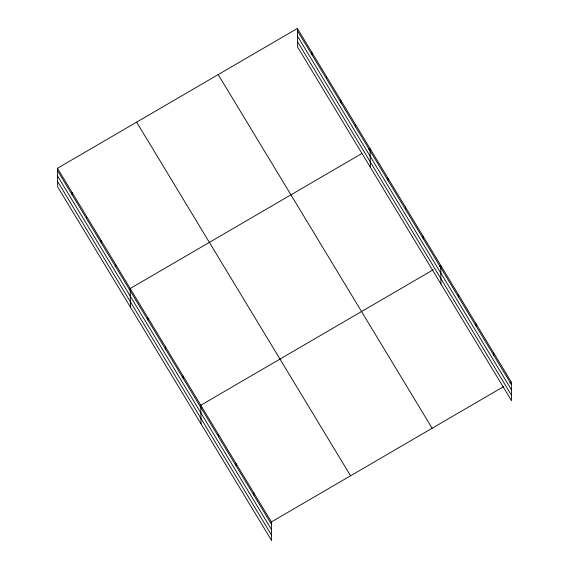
<?xml version="1.0" encoding="UTF-8"?>
<svg xmlns="http://www.w3.org/2000/svg" width="569" height="569" viewBox="0 0 569 569"><rect width="100%" height="100%" fill="white"/><g stroke="black" fill="none" stroke-linecap="round" stroke-linejoin="round"><path stroke-width="0.85" d="M57.455 168.282L271.392 521.937L271.619 540.55L57.682 186.895L57.455 168.282L297.381 28.45L511.318 382.105L511.545 400.718L297.608 47.063L297.381 28.45M361.827 153.53L130.194 288.526L130.422 307.139M368.612 149.569L370.12 148.694L370.348 167.307M433.18 269.791L200.793 405.235L201.021 423.841M439.211 266.278L440.719 265.403L440.947 284.009M271.392 521.937L503.778 386.5M509.81 382.987L511.318 382.105M297.409 30.733L511.346 384.388M297.48 36.117L511.41 389.779M297.544 41.672L511.481 395.327M218.204 74.596L432.141 428.251M136.631 122.136L350.568 475.791M57.483 170.565L271.413 524.22M57.547 175.949L271.484 529.611M57.618 181.504L271.548 535.159M493.672 352.929L493.7 355.212M476.018 323.754L476.047 326.03M458.372 294.578L458.401 296.854M423.073 236.22L423.101 238.503M405.42 207.045L405.448 209.328M387.774 177.869L387.802 180.153M355.575 124.647L355.604 126.923M341.03 100.599L341.051 102.875M326.478 76.545L326.506 78.828M311.933 52.497L311.961 54.78M253.738 492.761L253.767 495.044M236.092 463.586L236.114 465.862M218.439 434.41L218.468 436.686M183.14 376.052L183.168 378.335M165.494 346.877L165.522 349.16M147.84 317.701L147.869 319.984M115.642 264.478L115.671 266.754M101.097 240.431L101.126 242.707M86.552 216.376L86.573 218.66M72 192.329L72.028 194.612"/></g></svg>
